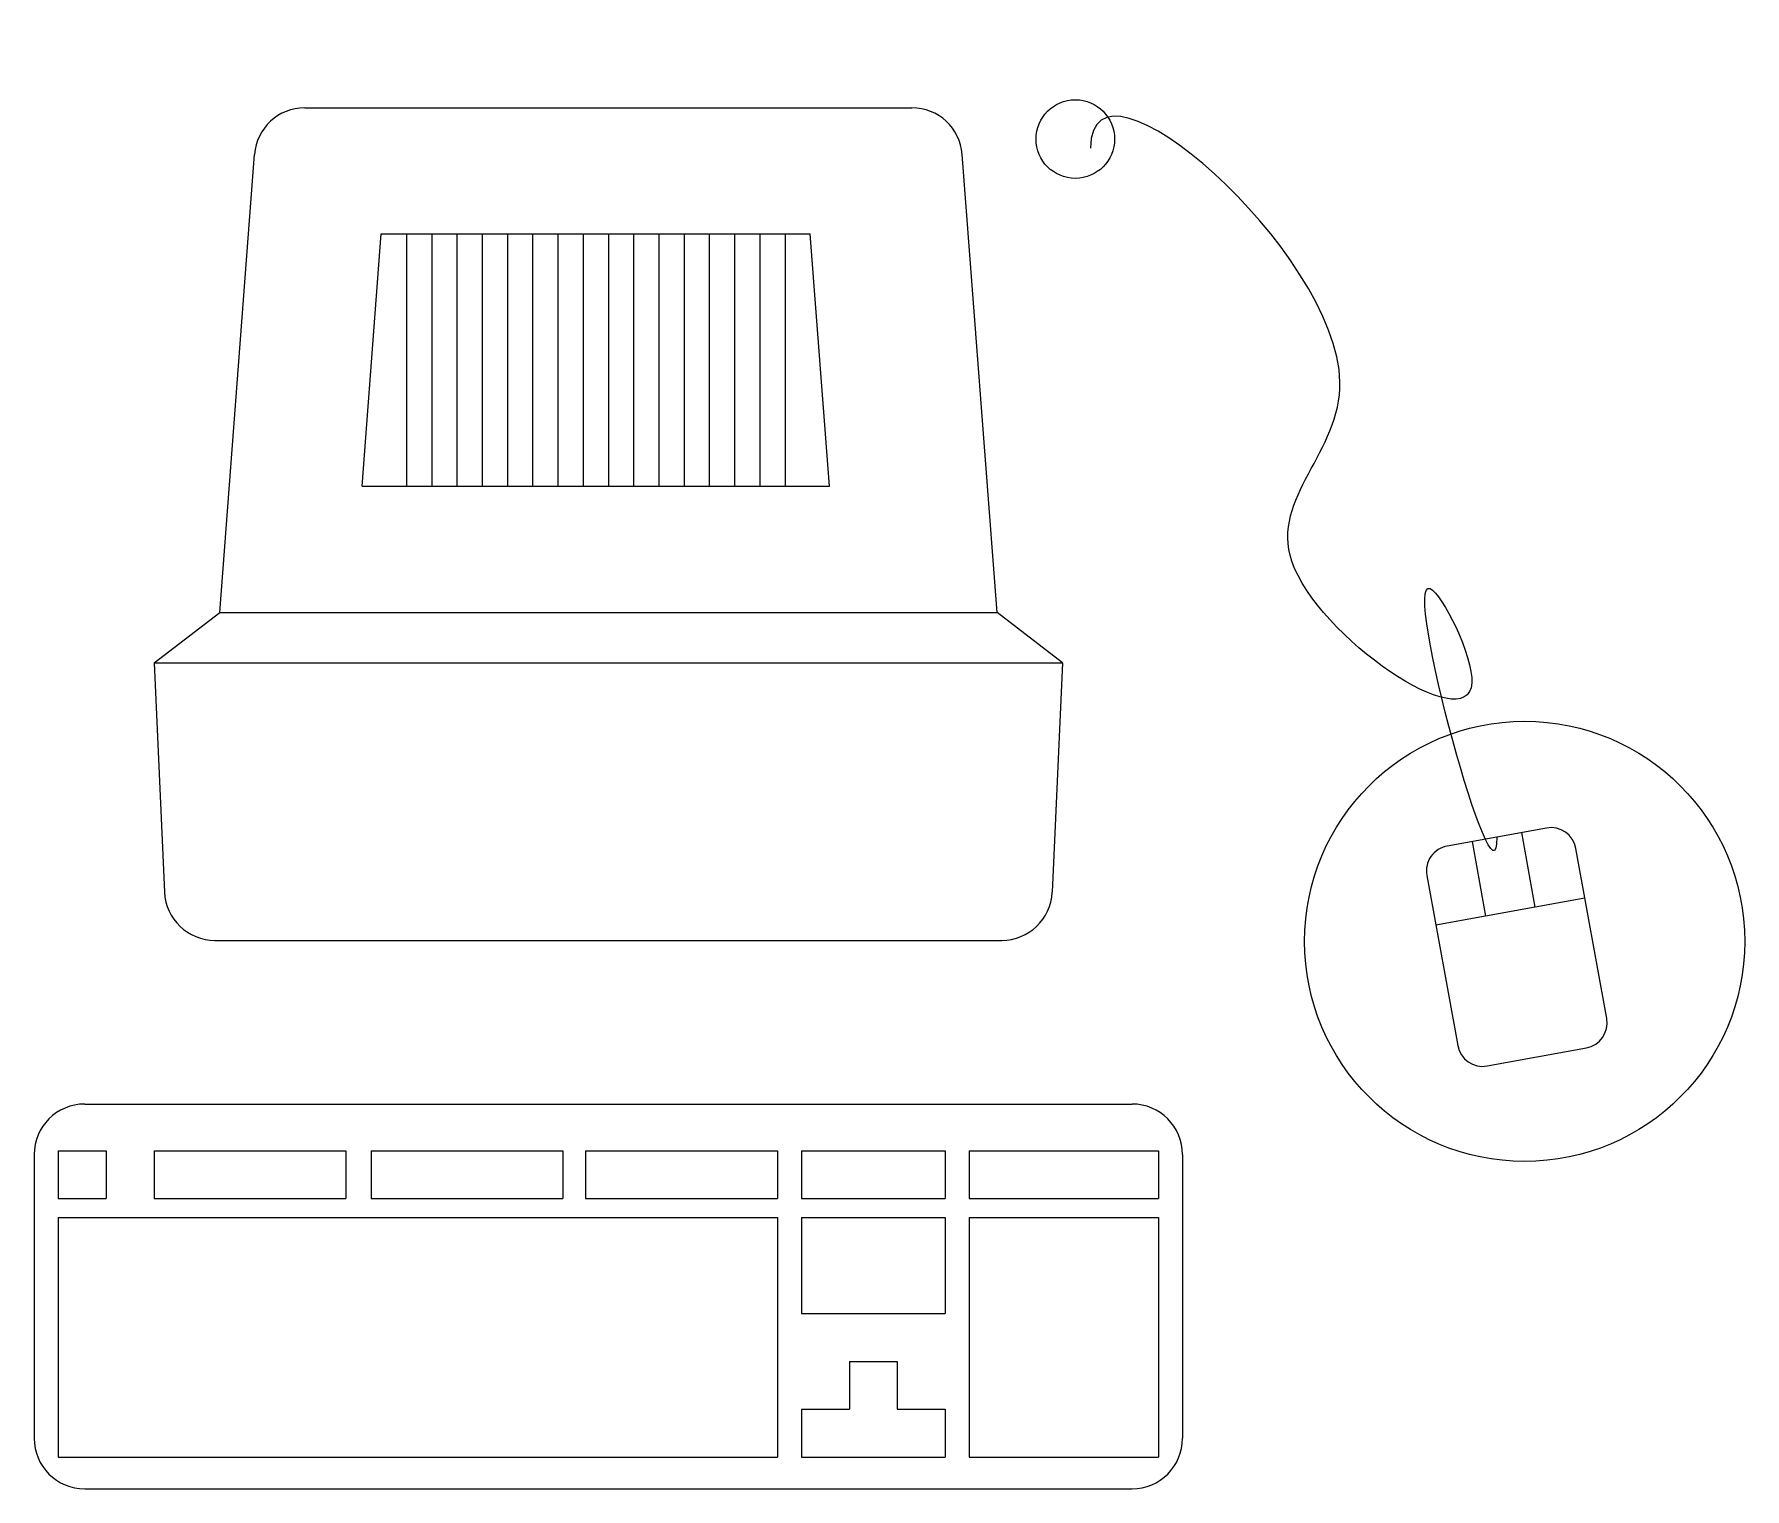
# Model space of a CAD drawing. Header units: millimetres. Extents: x -787.517 to -786.873, y 2680.217 to 2680.765.
import ezdxf

# ---------------------------------------------------------------- set-up
doc = ezdxf.new("R2010")
doc.units = ezdxf.units.MM
doc.header["$LTSCALE"] = 10
doc.layers.add('Móveis_estações', color=2, linetype='Continuous')

msp = doc.modelspace()

# ---------------------------------------------------------------- linework, layer by layer
at = {"layer": 'Móveis_estações', "color": 1}
for p, q in [((-787.41469, 2680.73716), (-787.18619, 2680.73716)), ((-787.44674, 2680.54716), (-787.43364, 2680.7196)), ((-787.15414, 2680.54716), (-787.16725, 2680.7196)), ((-787.39316, 2680.59466), (-787.38594, 2680.68966)), ((-787.38594, 2680.68966), (-787.22444, 2680.68966)), ((-787.37644, 2680.68966), (-787.37644, 2680.59466)), ((-787.36694, 2680.68966), (-787.36694, 2680.59466)), ((-787.35744, 2680.68966), (-787.35744, 2680.59466)), ((-787.34794, 2680.68966), (-787.34794, 2680.59466)), ((-787.33844, 2680.68966), (-787.33844, 2680.59466)), ((-787.32894, 2680.68966), (-787.32894, 2680.59466)), ((-787.31944, 2680.68966), (-787.31944, 2680.59466)), ((-787.30994, 2680.68966), (-787.30994, 2680.59466)), ((-787.30044, 2680.68966), (-787.30044, 2680.59466)), ((-787.29094, 2680.68966), (-787.29094, 2680.59466)), ((-787.28144, 2680.68966), (-787.28144, 2680.59466)), ((-787.27194, 2680.68966), (-787.27194, 2680.59466)), ((-787.26244, 2680.68966), (-787.26244, 2680.59466)), ((-787.25294, 2680.68966), (-787.25294, 2680.59466)), ((-787.24344, 2680.68966), (-787.24344, 2680.59466)), ((-787.23394, 2680.68966), (-787.23394, 2680.59466)), ((-787.21722, 2680.59466), (-787.22444, 2680.68966)), ((-787.39316, 2680.59466), (-787.21722, 2680.59466)), ((-787.47144, 2680.52816), (-787.44674, 2680.54716)), ((-787.44674, 2680.54716), (-787.15414, 2680.54716)), ((-787.12944, 2680.52816), (-787.15414, 2680.54716)), ((-787.47144, 2680.52816), (-787.12944, 2680.52816)), ((-787.47144, 2680.52816), (-787.46752, 2680.4418)), ((-787.12944, 2680.52816), (-787.13337, 2680.4418)), ((-786.9473, 2680.46596), (-786.98469, 2680.45918)), ((-786.97535, 2680.46088), (-786.97026, 2680.43283)), ((-786.95157, 2680.43622), (-786.95665, 2680.46426)), ((-786.92464, 2680.39419), (-786.93626, 2680.45831)), ((-786.99235, 2680.44814), (-786.98073, 2680.38402)), ((-786.93287, 2680.43961), (-786.98896, 2680.42944)), ((-787.44854, 2680.42366), (-787.15235, 2680.42366)), ((-786.96968, 2680.37637), (-786.93229, 2680.38315)), ((-787.49757, 2680.36203), (-787.10332, 2680.36203)), ((-787.50754, 2680.34446), (-787.50754, 2680.32641)), ((-787.50754, 2680.34446), (-787.48949, 2680.34446)), ((-787.48949, 2680.34446), (-787.48949, 2680.32641)), ((-787.47144, 2680.34446), (-787.39924, 2680.34446)), ((-787.47144, 2680.34446), (-787.47144, 2680.32641)), ((-787.39924, 2680.34446), (-787.39924, 2680.32641)), ((-787.38974, 2680.34446), (-787.31754, 2680.34446)), ((-787.38974, 2680.34446), (-787.38974, 2680.32641)), ((-787.31754, 2680.34446), (-787.31754, 2680.32641)), ((-787.30899, 2680.34446), (-787.23679, 2680.34446)), ((-787.30899, 2680.34446), (-787.30899, 2680.32641)), ((-787.23679, 2680.34446), (-787.23679, 2680.32641)), ((-787.22777, 2680.34446), (-787.17362, 2680.34446)), ((-787.22777, 2680.34446), (-787.22777, 2680.32641)), ((-787.17362, 2680.34446), (-787.17362, 2680.32641)), ((-787.16459, 2680.34446), (-787.09334, 2680.34446)), ((-787.16459, 2680.34446), (-787.16459, 2680.32641)), ((-787.09334, 2680.34446), (-787.09334, 2680.32641)), ((-787.51657, 2680.34303), (-787.51657, 2680.23616)), ((-787.08432, 2680.34303), (-787.08432, 2680.23616)), ((-787.50754, 2680.32641), (-787.48949, 2680.32641)), ((-787.47144, 2680.32641), (-787.39924, 2680.32641)), ((-787.38974, 2680.32641), (-787.31754, 2680.32641)), ((-787.30899, 2680.32641), (-787.23679, 2680.32641)), ((-787.22777, 2680.32641), (-787.17362, 2680.32641)), ((-787.16459, 2680.32641), (-787.09334, 2680.32641)), ((-787.50754, 2680.31928), (-787.23679, 2680.31928)), ((-787.50754, 2680.31928), (-787.50754, 2680.22903)), ((-787.23679, 2680.31928), (-787.23679, 2680.22903)), ((-787.22777, 2680.31928), (-787.22777, 2680.28318)), ((-787.22777, 2680.31928), (-787.17362, 2680.31928)), ((-787.17362, 2680.31928), (-787.17362, 2680.28318)), ((-787.16459, 2680.31928), (-787.09334, 2680.31928)), ((-787.16459, 2680.31928), (-787.16459, 2680.22903)), ((-787.09334, 2680.31928), (-787.09334, 2680.22903)), ((-787.22777, 2680.28318), (-787.17362, 2680.28318)), ((-787.20972, 2680.26513), (-787.19167, 2680.26513)), ((-787.20972, 2680.26513), (-787.20972, 2680.24708)), ((-787.19167, 2680.26513), (-787.19167, 2680.24708)), ((-787.22777, 2680.24708), (-787.20972, 2680.24708)), ((-787.22777, 2680.24708), (-787.22777, 2680.22903)), ((-787.19167, 2680.24708), (-787.17362, 2680.24708)), ((-787.17362, 2680.24708), (-787.17362, 2680.22903)), ((-787.50754, 2680.22903), (-787.23679, 2680.22903)), ((-787.22777, 2680.22903), (-787.17362, 2680.22903)), ((-787.16459, 2680.22903), (-787.09334, 2680.22903)), ((-787.49757, 2680.21716), (-787.10332, 2680.21716))]:
    msp.add_line(p, q, dxfattribs=at)
for centre, radius in [((-787.12467, 2680.72538), 0.0148), ((-786.95553, 2680.42328), 0.08286)]:
    msp.add_circle(centre, radius, dxfattribs=at)
for centre, radius, start, end in [((-787.41469, 2680.71816), 0.019, 90, 175.65388), ((-787.18619, 2680.71816), 0.019, 4.34612, 90), ((-786.94561, 2680.45661), 0.0095, 10.27366, 100.27366), ((-786.983, 2680.44983), 0.0095, 100.27366, 190.27366), ((-787.44854, 2680.44266), 0.019, 182.60256, 270), ((-787.15235, 2680.44266), 0.019, 270, 357.39744), ((-786.93399, 2680.3925), 0.0095, 280.27366, 10.27366), ((-786.97138, 2680.38572), 0.0095, 190.27366, 280.27366), ((-787.49757, 2680.34303), 0.019, 90, 180), ((-787.10332, 2680.34303), 0.019, 360, 90), ((-787.49757, 2680.23616), 0.019, 180, 270), ((-787.10332, 2680.23616), 0.019, 270, 0)]:
    msp.add_arc(centre, radius, start, end, dxfattribs=at)
msp.add_open_spline([(-786.966, 2680.46257), (-786.966, 2680.4303), (-787.01638, 2680.61301), (-786.94973, 2680.48103), (-787.08238, 2680.57109), (-786.97551, 2680.63818), (-787.11892, 2680.76487), (-787.11892, 2680.72197)], degree=3, knots=[0, 0, 0, 0, 9.681996, 13.559869, 21.735866, 28.722076, 41.59243, 41.59243, 41.59243, 41.59243], dxfattribs=at)

doc.saveas('drawing.dxf')
